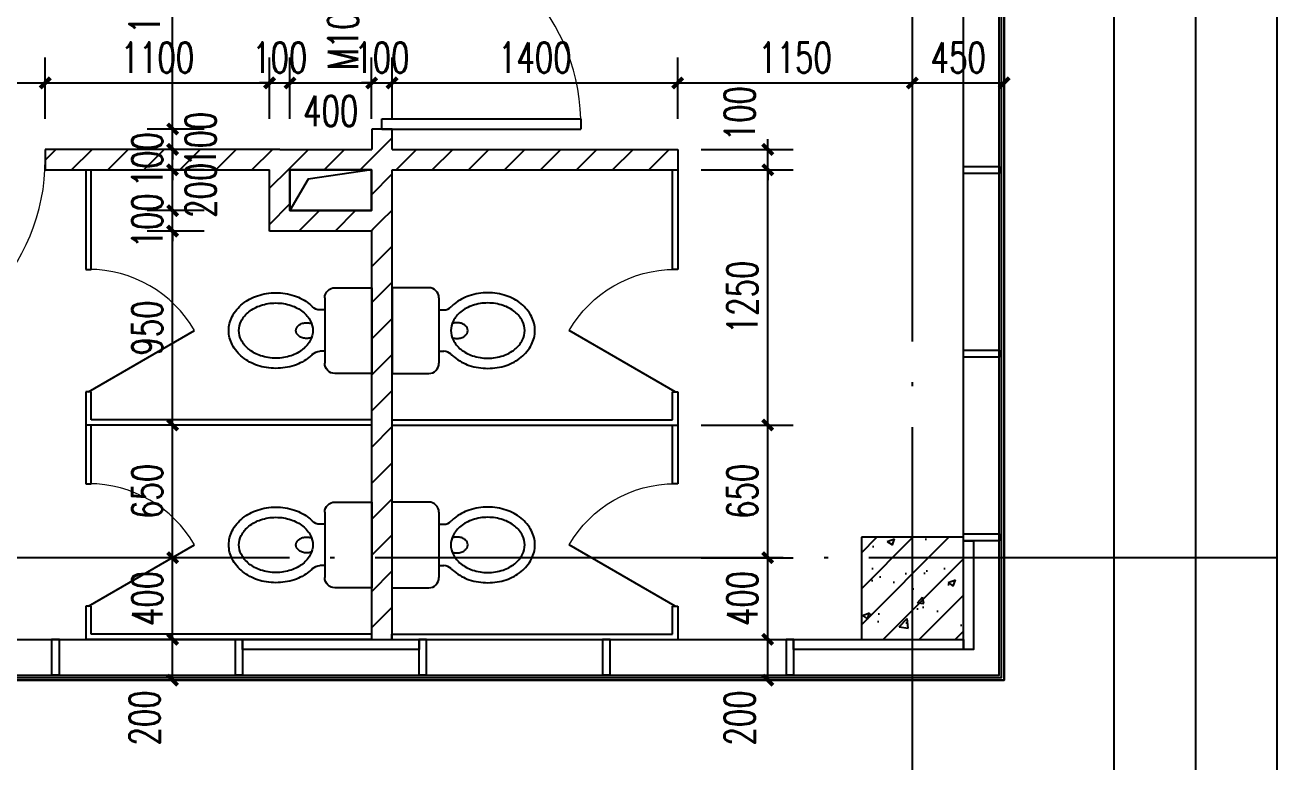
# Model space of a CAD drawing. Header units: millimetres. Extents: x -13830 to 215738, y -24143 to 193994.
# Drawn here: x 122101 to 128237, y 48100 to 51710 of the extents above; entities that cross this region are included whole.
import ezdxf

# ---------------------------------------------------------------- set-up
doc = ezdxf.new("R2010")
doc.units = ezdxf.units.MM
doc.header["$LTSCALE"] = 100
doc.linetypes.add('DOTE', pattern=[2.42, 2, -0.2, 0.02, -0.2])
doc.layers.get('0').update_dxf_attribs({"linetype": 'CONTINUOUS'})
doc.layers.get('DEFPOINTS').update_dxf_attribs({"linetype": 'CONTINUOUS'})
for name, color, linetype in [('A-Fire', 22, 'CONTINUOUS'), ('COLUMN', 9, 'CONTINUOUS'), ('DOTE', 8, 'CONTINUOUS'), ('LVTRY', 44, 'CONTINUOUS'), ('MCST 2F$0$A-_WIND----_E-', 4, 'CONTINUOUS'), ('PUB_DIM', 3, 'CONTINUOUS'), ('PUB_HATCH', 8, 'CONTINUOUS'), ('WALL', 2, 'CONTINUOUS'), ('WINDOW', 4, 'CONTINUOUS'), ('WINDOW_TEXT', 7, 'CONTINUOUS')]:
    doc.layers.add(name, color=color, linetype=linetype)
doc.layers.get('A-Fire').off()
doc.styles.add('_TCH_DIM_T3', font='SIMPLEX', dxfattribs={"width": 0.705882, "bigfont": 'GBCBIG'})
doc.styles.add('_TCH_WINDOW', font='SIMPLEX', dxfattribs={"height": 3.5, "bigfont": 'GBCBIG'})
doc.dimstyles.new('_TCH_ARCH&&50', dxfattribs={"dimtxt": 148.75, "dimasz": 50, "dimexe": 125, "dimexo": 150, "dimgap": 50, "dimtad": 1, "dimdec": 0, "dimzin": 0, "dimdsep": 46, "dimtxsty": '_TCH_DIM_T3', "dimblk": 'ARCHTICK', "dimcen": 0.09, "dimclrt": 7, "dimazin": 2, "dimtfac": 1, "dimtdec": 0, "dimtix": 1, "dimtmove": 2, "dimatfit": 3, "dimfxl": 1, "dimtolj": 1, "dimtzin": 0, "dimarcsym": 0})
pattern_1 = [(45, (0, 89.76), (-88.38838, 88.38838), [])]

# ---------------------------------------------------------------- blocks, each defined once
blk = doc.blocks.new('$TCHSYS$APDOOR2D')
blk.add_line((0.5, 0), (0, 0.866))
at = {"lineweight": 13}
blk.add_arc((0.5, 0), 1, 120, 180, dxfattribs=at)
blk = doc.blocks.new('$lvtry$00000005')
for p, q in [((-210.1, 0, 0), (-210.1, -180, 0)), ((210.1, 0, 0), (-210.1, 0, 0)), ((210.1, -180, 0), (210.1, 0, 0)), ((160.1, -230, 0), (-160.1, -230, 0)), ((-101.4, -230, 0), (-101.4, -254.3, 0)), ((101.4, -230, 0), (101.4, -254.1, 0))]:
    blk.add_line(p, q)
at = {"elevation": 0}
blk.add_lwpolyline([(-135.1, -469.4, 0.080312), (-123, -544.2, 0.089014), (-91.8, -601.5, 0.104918), (-45.6, -639.3, 0.119812), (0.1, -650.4, 0.119812), (45.8, -639.3, 0.104918), (92, -601.5, 0.089014), (123.2, -544.2, 0.080312), (135.3, -469.4, 0.080312), (123.2, -394.6, 0.089014), (92, -337.3, 0.104918), (45.8, -299.5, 0.119812), (0.1, -288.4, 0.119812), (-45.6, -299.5, 0.104918), (-91.8, -337.3, 0.089014), (-123, -394.6, 0.080312)], format="xyb", close=True, dxfattribs=at)
for points in [[(-38.7, -318.5, 0.073567), (-35.6, -339.5, 0.084454), (-27.4, -356, 0.10642), (-14.1, -367.8, 0.129709), (0, -371.5, 0.129709), (14.1, -367.8, 0.10642), (27.4, -356, 0.084454), (35.6, -339.5, 0.073567), (38.7, -318.5, 0.073567), (35.6, -297.5, 0.014016), (34.7, -294.6, 0.10642)], [(-34.7, -294.7, 0.013578), (-35.6, -297.5, 0.073567), (-38.7, -318.5, 0.073567)]]:
    blk.add_lwpolyline(points, format="xyb", dxfattribs=at)
for centre, radius, start, end in [((-160.1, -180, 0), 50, 180, 270), ((160.1, -180, 0), 50, 270, 0), ((52.2, -452.8, 0), 234.6, 141.28635, 161.63333), ((20.4, -427.3, 0), 193.8, 134.81437, 141.28635), ((-151.4, -254.3, 0), 50, 314.81437, 0), ((151.4, -254.1, 0), 50, 180, 225.25549), ((-20.2, -427.3, 0), 193.8, 38.71365, 45.25549), ((-52, -452.8, 0), 234.6, 18.36667, 38.71365), ((102.3, -469.4, 0), 287.4, 161.63333, 180), ((-102.1, -469.4, 0), 287.4, 0, 18.36667), ((102.3, -469.4, 0), 287.4, 180, 198.36667), ((-102.1, -469.4, 0), 287.4, 341.63333, 0), ((52.2, -486, 0), 234.6, 198.36667, 218.71365), ((-52, -486, 0), 234.6, 321.28635, 341.63333), ((20.4, -511.6, 0), 193.8, 218.71365, 242.67141), ((-20.2, -511.6, 0), 193.8, 297.32859, 321.28635), ((0.1, -550.8, 0), 149.6, 242.67141, 270), ((0.1, -550.8, 0), 149.6, 270, 297.32859)]:
    blk.add_arc(centre, radius, start, end)
blk = doc.blocks.new('sfsfsfdfs')
at = {"layer": 'LVTRY'}
for p, q in [((0, 1050), (0, 762.5)), ((25, 762.5), (25, 1050)), ((0, 762.5), (25, 762.5)), ((25, 162.5), (0, 162.5)), ((0, 162.5), (0, 0)), ((25, 25), (25, 162.5)), ((1400.4, 0), (0, 0)), ((1400.4, 25), (25, 25)), ((1400.4, 0), (1400.4, 25))]:
    blk.add_line(p, q, dxfattribs=at)
at = {"layer": 'LVTRY', "xscale": 600, "yscale": 600, "zscale": 600, "rotation": 270}
blk.add_blockref('$TCHSYS$APDOOR2D', (12.5, 462.5), dxfattribs=at)
at = {"layer": 'LVTRY', "xscale": -1, "rotation": 270}
blk.add_blockref('$lvtry$00000005', (1400.4, 462.5), dxfattribs=at)
blk = doc.blocks.new('MCST 2F$0$ELDERLY CARE MULLION')
at = {"layer": 'MCST 2F$0$A-_WIND----_E-'}
blk.add_lwpolyline([(155290.3, -76416.2), (155377.8, -76567.8), (155408.1, -76550.3), (155320.6, -76398.7)], close=True, dxfattribs=at)
blk = doc.blocks.new('_ArchTick')
at = {"color": 0, "linetype": 'ByBlock', "const_width": 0.4}
blk.add_lwpolyline([(-0.5, -0.5), (0.5, 0.5)], dxfattribs=at)
blk = doc.blocks.new('*D274')
at = {"layer": 'DEFPOINTS', "color": 0, "transparency": 16777216}
for p in [(125264.5, 51101), (125740.9, 51101), (125264.5, 51001)]:
    blk.add_point(p, dxfattribs=at)
at = {"layer": 'PUB_DIM', "color": 0, "lineweight": -2, "transparency": 16777216}
for p, q in [((125740.9, 51101), (125740.9, 51151)), ((125414.5, 51101), (125865.9, 51101)), ((125740.9, 51001), (125740.9, 51101)), ((125414.5, 51001), (125865.9, 51001)), ((125740.9, 51001), (125740.9, 50951))]:
    blk.add_line(p, q, dxfattribs=at)
at = {"layer": 'PUB_DIM', "color": 0, "lineweight": -2, "transparency": 16777216, "xscale": 50, "yscale": 50, "zscale": 50}
for p, rotation in [((125740.9, 51101), 270), ((125740.9, 51001), 90)]:
    blk.add_blockref('_ArchTick', p, dxfattribs=dict(at, rotation=rotation))
at = {"layer": 'PUB_DIM', "color": 7, "transparency": 16777216, "insert": (125603.4, 51276), "char_height": 148.75, "attachment_point": 5, "rotation": 90, "style": '_TCH_DIM_T3'}
blk.add_mtext('\\A1;100', dxfattribs=at)
blk = doc.blocks.new('*D275')
at = {"layer": 'DEFPOINTS', "color": 0, "transparency": 16777216}
for p in [(125264.5, 51001), (125740.9, 51001), (125264.5, 49751)]:
    blk.add_point(p, dxfattribs=at)
at = {"layer": 'PUB_DIM', "color": 0, "lineweight": -2, "transparency": 16777216}
for p, q in [((125414.5, 51001), (125865.9, 51001)), ((125740.9, 49751), (125740.9, 51001)), ((125414.5, 49751), (125865.9, 49751))]:
    blk.add_line(p, q, dxfattribs=at)
at = {"layer": 'PUB_DIM', "color": 0, "lineweight": -2, "transparency": 16777216, "xscale": 50, "yscale": 50, "zscale": 50}
for p, rotation in [((125740.9, 51001), 90), ((125740.9, 49751), 270)]:
    blk.add_blockref('_ArchTick', p, dxfattribs=dict(at, rotation=rotation))
at = {"layer": 'PUB_DIM', "color": 7, "transparency": 16777216, "insert": (125616.5, 50376), "char_height": 148.75, "attachment_point": 5, "rotation": 90, "style": '_TCH_DIM_T3'}
blk.add_mtext('\\A1;1250', dxfattribs=at)
blk = doc.blocks.new('*D276')
at = {"layer": 'DEFPOINTS', "color": 0, "transparency": 16777216}
for p in [(125264.5, 49751), (125740.9, 49751), (125264.5, 49101)]:
    blk.add_point(p, dxfattribs=at)
at = {"layer": 'PUB_DIM', "color": 0, "lineweight": -2, "transparency": 16777216}
for p, q in [((125414.5, 49751), (125865.9, 49751)), ((125740.9, 49101), (125740.9, 49751)), ((125414.5, 49101), (125865.9, 49101))]:
    blk.add_line(p, q, dxfattribs=at)
at = {"layer": 'PUB_DIM', "color": 0, "lineweight": -2, "transparency": 16777216, "xscale": 50, "yscale": 50, "zscale": 50}
for p, rotation in [((125740.9, 49751), 90), ((125740.9, 49101), 270)]:
    blk.add_blockref('_ArchTick', p, dxfattribs=dict(at, rotation=rotation))
at = {"layer": 'PUB_DIM', "color": 7, "transparency": 16777216, "insert": (125616.5, 49426), "char_height": 148.75, "attachment_point": 5, "rotation": 90, "style": '_TCH_DIM_T3'}
blk.add_mtext('\\A1;650', dxfattribs=at)
blk = doc.blocks.new('*D277')
at = {"layer": 'DEFPOINTS', "color": 0, "transparency": 16777216}
for p in [(125264.5, 49101), (125740.9, 49101), (125264.5, 48701)]:
    blk.add_point(p, dxfattribs=at)
at = {"layer": 'PUB_DIM', "color": 0, "lineweight": -2, "transparency": 16777216}
for p, q in [((125414.5, 49101), (125865.9, 49101)), ((125740.9, 48701), (125740.9, 49101)), ((125414.5, 48701), (125865.9, 48701))]:
    blk.add_line(p, q, dxfattribs=at)
at = {"layer": 'PUB_DIM', "color": 0, "lineweight": -2, "transparency": 16777216, "xscale": 50, "yscale": 50, "zscale": 50}
for p, rotation in [((125740.9, 49101), 90), ((125740.9, 48701), 270)]:
    blk.add_blockref('_ArchTick', p, dxfattribs=dict(at, rotation=rotation))
at = {"layer": 'PUB_DIM', "color": 7, "transparency": 16777216, "insert": (125616.5, 48901), "char_height": 148.75, "attachment_point": 5, "rotation": 90, "style": '_TCH_DIM_T3'}
blk.add_mtext('\\A1;400', dxfattribs=at)
blk = doc.blocks.new('*D278')
at = {"layer": 'DEFPOINTS', "color": 0, "transparency": 16777216}
for p in [(125264.5, 48701), (125740.9, 48701), (125264.5, 48501)]:
    blk.add_point(p, dxfattribs=at)
at = {"layer": 'PUB_DIM', "color": 0, "lineweight": -2, "transparency": 16777216}
for p, q in [((125414.5, 48701), (125865.9, 48701)), ((125740.9, 48501), (125740.9, 48701)), ((125414.5, 48501), (125865.9, 48501))]:
    blk.add_line(p, q, dxfattribs=at)
at = {"layer": 'PUB_DIM', "color": 0, "lineweight": -2, "transparency": 16777216, "xscale": 50, "yscale": 50, "zscale": 50}
for p, rotation in [((125740.9, 48701), 90), ((125740.9, 48501), 270)]:
    blk.add_blockref('_ArchTick', p, dxfattribs=dict(at, rotation=rotation))
at = {"layer": 'PUB_DIM', "color": 7, "transparency": 16777216, "insert": (125603.4, 48316), "char_height": 148.75, "attachment_point": 5, "rotation": 90, "style": '_TCH_DIM_T3'}
blk.add_mtext('\\A1;200', dxfattribs=at)
blk = doc.blocks.new('*D281')
at = {"layer": 'DEFPOINTS', "color": 0, "transparency": 16777216}
for p in [(122199.7, 51426.7), (121199.7, 51101), (122199.7, 51101)]:
    blk.add_point(p, dxfattribs=at)
at = {"layer": 'PUB_DIM', "color": 0, "lineweight": -2, "transparency": 16777216}
for p, q in [((121199.7, 51251), (121199.7, 51551.7)), ((122199.7, 51251), (122199.7, 51551.7)), ((121199.7, 51426.7), (122199.7, 51426.7))]:
    blk.add_line(p, q, dxfattribs=at)
at = {"layer": 'PUB_DIM', "color": 0, "lineweight": -2, "transparency": 16777216, "xscale": 50, "yscale": 50, "zscale": 50, "rotation": 180}
blk.add_blockref('_ArchTick', (121199.7, 51426.7), dxfattribs=at)
at = {"layer": 'PUB_DIM', "color": 0, "lineweight": -2, "transparency": 16777216, "xscale": 50, "yscale": 50, "zscale": 50}
blk.add_blockref('_ArchTick', (122199.7, 51426.7), dxfattribs=at)
at = {"layer": 'PUB_DIM', "color": 7, "transparency": 16777216, "insert": (121699.7, 51551), "char_height": 148.75, "attachment_point": 5, "style": '_TCH_DIM_T3'}
blk.add_mtext('\\A1;1000', dxfattribs=at)
blk = doc.blocks.new('*D282')
at = {"layer": 'DEFPOINTS', "color": 0, "transparency": 16777216}
for p in [(123299.3, 51426.7), (122199.7, 51101), (123299.3, 51101)]:
    blk.add_point(p, dxfattribs=at)
at = {"layer": 'PUB_DIM', "color": 0, "lineweight": -2, "transparency": 16777216}
for p, q in [((122199.7, 51251), (122199.7, 51551.7)), ((123299.3, 51251), (123299.3, 51551.7)), ((122199.7, 51426.7), (123299.3, 51426.7))]:
    blk.add_line(p, q, dxfattribs=at)
at = {"layer": 'PUB_DIM', "color": 0, "lineweight": -2, "transparency": 16777216, "xscale": 50, "yscale": 50, "zscale": 50, "rotation": 180}
blk.add_blockref('_ArchTick', (122199.7, 51426.7), dxfattribs=at)
at = {"layer": 'PUB_DIM', "color": 0, "lineweight": -2, "transparency": 16777216, "xscale": 50, "yscale": 50, "zscale": 50}
blk.add_blockref('_ArchTick', (123299.3, 51426.7), dxfattribs=at)
at = {"layer": 'PUB_DIM', "color": 7, "transparency": 16777216, "insert": (122749.5, 51551), "char_height": 148.75, "attachment_point": 5, "style": '_TCH_DIM_T3'}
blk.add_mtext('\\A1;1100', dxfattribs=at)
blk = doc.blocks.new('*D283')
at = {"layer": 'DEFPOINTS', "color": 0, "transparency": 16777216}
for p in [(123399.3, 51426.7), (123299.3, 51101), (123399.3, 51101)]:
    blk.add_point(p, dxfattribs=at)
at = {"layer": 'PUB_DIM', "color": 0, "lineweight": -2, "transparency": 16777216}
for p, q in [((123299.3, 51251), (123299.3, 51551.7)), ((123399.3, 51251), (123399.3, 51551.7)), ((123299.3, 51426.7), (123249.3, 51426.7)), ((123299.3, 51426.7), (123399.3, 51426.7)), ((123399.3, 51426.7), (123449.3, 51426.7))]:
    blk.add_line(p, q, dxfattribs=at)
at = {"layer": 'PUB_DIM', "color": 0, "lineweight": -2, "transparency": 16777216, "xscale": 50, "yscale": 50, "zscale": 50}
blk.add_blockref('_ArchTick', (123299.3, 51426.7), dxfattribs=at)
at = {"layer": 'PUB_DIM', "color": 0, "lineweight": -2, "transparency": 16777216, "xscale": 50, "yscale": 50, "zscale": 50, "rotation": 180}
blk.add_blockref('_ArchTick', (123399.3, 51426.7), dxfattribs=at)
at = {"layer": 'PUB_DIM', "color": 7, "transparency": 16777216, "insert": (123349.3, 51551), "char_height": 148.75, "attachment_point": 5, "style": '_TCH_DIM_T3'}
blk.add_mtext('\\A1;100', dxfattribs=at)
blk = doc.blocks.new('*D284')
at = {"layer": 'DEFPOINTS', "color": 0, "transparency": 16777216}
for p in [(123799.4, 51426.7), (123399.3, 51101), (123799.4, 51101)]:
    blk.add_point(p, dxfattribs=at)
at = {"layer": 'PUB_DIM', "color": 0, "lineweight": -2, "transparency": 16777216}
for p, q in [((123399.3, 51251), (123399.3, 51551.7)), ((123799.4, 51251), (123799.4, 51551.7)), ((123399.3, 51426.7), (123799.4, 51426.7))]:
    blk.add_line(p, q, dxfattribs=at)
at = {"layer": 'PUB_DIM', "color": 0, "lineweight": -2, "transparency": 16777216, "xscale": 50, "yscale": 50, "zscale": 50, "rotation": 180}
blk.add_blockref('_ArchTick', (123399.3, 51426.7), dxfattribs=at)
at = {"layer": 'PUB_DIM', "color": 0, "lineweight": -2, "transparency": 16777216, "xscale": 50, "yscale": 50, "zscale": 50}
blk.add_blockref('_ArchTick', (123799.4, 51426.7), dxfattribs=at)
at = {"layer": 'PUB_DIM', "color": 7, "transparency": 16777216, "insert": (123599.3, 51289.2), "char_height": 148.75, "attachment_point": 5, "style": '_TCH_DIM_T3'}
blk.add_mtext('\\A1;400', dxfattribs=at)
blk = doc.blocks.new('*D285')
at = {"layer": 'DEFPOINTS', "color": 0, "transparency": 16777216}
for p in [(123899.7, 51426.7), (123799.4, 51101), (123899.7, 51101)]:
    blk.add_point(p, dxfattribs=at)
at = {"layer": 'PUB_DIM', "color": 0, "lineweight": -2, "transparency": 16777216}
for p, q in [((123799.4, 51251), (123799.4, 51551.7)), ((123899.7, 51251), (123899.7, 51551.7)), ((123799.4, 51426.7), (123749.4, 51426.7)), ((123799.4, 51426.7), (123899.7, 51426.7)), ((123899.7, 51426.7), (123949.7, 51426.7))]:
    blk.add_line(p, q, dxfattribs=at)
at = {"layer": 'PUB_DIM', "color": 0, "lineweight": -2, "transparency": 16777216, "xscale": 50, "yscale": 50, "zscale": 50}
blk.add_blockref('_ArchTick', (123799.4, 51426.7), dxfattribs=at)
at = {"layer": 'PUB_DIM', "color": 0, "lineweight": -2, "transparency": 16777216, "xscale": 50, "yscale": 50, "zscale": 50, "rotation": 180}
blk.add_blockref('_ArchTick', (123899.7, 51426.7), dxfattribs=at)
at = {"layer": 'PUB_DIM', "color": 7, "transparency": 16777216, "insert": (123849.6, 51551), "char_height": 148.75, "attachment_point": 5, "style": '_TCH_DIM_T3'}
blk.add_mtext('\\A1;100', dxfattribs=at)
blk = doc.blocks.new('*D286')
at = {"layer": 'DEFPOINTS', "color": 0, "transparency": 16777216}
for p in [(125299.7, 51426.7), (123899.7, 51101), (125299.7, 51101)]:
    blk.add_point(p, dxfattribs=at)
at = {"layer": 'PUB_DIM', "color": 0, "lineweight": -2, "transparency": 16777216}
for p, q in [((123899.7, 51251), (123899.7, 51551.7)), ((125299.7, 51251), (125299.7, 51551.7)), ((123899.7, 51426.7), (125299.7, 51426.7))]:
    blk.add_line(p, q, dxfattribs=at)
at = {"layer": 'PUB_DIM', "color": 0, "lineweight": -2, "transparency": 16777216, "xscale": 50, "yscale": 50, "zscale": 50, "rotation": 180}
blk.add_blockref('_ArchTick', (123899.7, 51426.7), dxfattribs=at)
at = {"layer": 'PUB_DIM', "color": 0, "lineweight": -2, "transparency": 16777216, "xscale": 50, "yscale": 50, "zscale": 50}
blk.add_blockref('_ArchTick', (125299.7, 51426.7), dxfattribs=at)
at = {"layer": 'PUB_DIM', "color": 7, "transparency": 16777216, "insert": (124599.7, 51551), "char_height": 148.75, "attachment_point": 5, "style": '_TCH_DIM_T3'}
blk.add_mtext('\\A1;1400', dxfattribs=at)
blk = doc.blocks.new('*D287')
at = {"layer": 'DEFPOINTS', "color": 0, "transparency": 16777216}
for p in [(126449.7, 51426.7), (125299.7, 51101), (126449.7, 51101)]:
    blk.add_point(p, dxfattribs=at)
at = {"layer": 'PUB_DIM', "color": 0, "lineweight": -2, "transparency": 16777216}
for p, q in [((125299.7, 51251), (125299.7, 51551.7)), ((126449.7, 51251), (126449.7, 51551.7)), ((125299.7, 51426.7), (126449.7, 51426.7))]:
    blk.add_line(p, q, dxfattribs=at)
at = {"layer": 'PUB_DIM', "color": 0, "lineweight": -2, "transparency": 16777216, "xscale": 50, "yscale": 50, "zscale": 50, "rotation": 180}
blk.add_blockref('_ArchTick', (125299.7, 51426.7), dxfattribs=at)
at = {"layer": 'PUB_DIM', "color": 0, "lineweight": -2, "transparency": 16777216, "xscale": 50, "yscale": 50, "zscale": 50}
blk.add_blockref('_ArchTick', (126449.7, 51426.7), dxfattribs=at)
at = {"layer": 'PUB_DIM', "color": 7, "transparency": 16777216, "insert": (125874.7, 51551), "char_height": 148.75, "attachment_point": 5, "style": '_TCH_DIM_T3'}
blk.add_mtext('\\A1;1150', dxfattribs=at)
blk = doc.blocks.new('*D288')
at = {"layer": 'DEFPOINTS', "color": 0, "transparency": 16777216}
for p in [(126899.7, 51426.7), (126449.7, 51101), (126899.7, 51101)]:
    blk.add_point(p, dxfattribs=at)
at = {"layer": 'PUB_DIM', "color": 0, "lineweight": -2, "transparency": 16777216}
for p, q in [((126449.7, 51251), (126449.7, 51551.7)), ((126899.7, 51251), (126899.7, 51551.7)), ((126449.7, 51426.7), (126899.7, 51426.7))]:
    blk.add_line(p, q, dxfattribs=at)
at = {"layer": 'PUB_DIM', "color": 0, "lineweight": -2, "transparency": 16777216, "xscale": 50, "yscale": 50, "zscale": 50, "rotation": 180}
blk.add_blockref('_ArchTick', (126449.7, 51426.7), dxfattribs=at)
at = {"layer": 'PUB_DIM', "color": 0, "lineweight": -2, "transparency": 16777216, "xscale": 50, "yscale": 50, "zscale": 50}
blk.add_blockref('_ArchTick', (126899.7, 51426.7), dxfattribs=at)
at = {"layer": 'PUB_DIM', "color": 7, "transparency": 16777216, "insert": (126674.7, 51551), "char_height": 148.75, "attachment_point": 5, "style": '_TCH_DIM_T3'}
blk.add_mtext('\\A1;450', dxfattribs=at)
blk = doc.blocks.new('*D289')
at = {"layer": 'DEFPOINTS', "color": 0, "transparency": 16777216}
for p in [(122823.9, 48701), (123128.1, 48701), (123128.1, 48501)]:
    blk.add_point(p, dxfattribs=at)
at = {"layer": 'PUB_DIM', "color": 0, "lineweight": -2, "transparency": 16777216}
for p, q in [((122978.1, 48701), (122698.9, 48701)), ((122823.9, 48501), (122823.9, 48701)), ((122978.1, 48501), (122698.9, 48501))]:
    blk.add_line(p, q, dxfattribs=at)
at = {"layer": 'PUB_DIM', "color": 0, "lineweight": -2, "transparency": 16777216, "xscale": 50, "yscale": 50, "zscale": 50}
for p, rotation in [((122823.9, 48701), 90), ((122823.9, 48501), 270)]:
    blk.add_blockref('_ArchTick', p, dxfattribs=dict(at, rotation=rotation))
at = {"layer": 'PUB_DIM', "color": 7, "transparency": 16777216, "insert": (122686.4, 48316), "char_height": 148.75, "attachment_point": 5, "rotation": 90, "style": '_TCH_DIM_T3'}
blk.add_mtext('\\A1;200', dxfattribs=at)
blk = doc.blocks.new('*D290')
at = {"layer": 'DEFPOINTS', "color": 0, "transparency": 16777216}
for p in [(122823.9, 49101), (123128.1, 49101), (123128.1, 48701)]:
    blk.add_point(p, dxfattribs=at)
at = {"layer": 'PUB_DIM', "color": 0, "lineweight": -2, "transparency": 16777216}
for p, q in [((122978.1, 49101), (122698.9, 49101)), ((122823.9, 48701), (122823.9, 49101)), ((122978.1, 48701), (122698.9, 48701))]:
    blk.add_line(p, q, dxfattribs=at)
at = {"layer": 'PUB_DIM', "color": 0, "lineweight": -2, "transparency": 16777216, "xscale": 50, "yscale": 50, "zscale": 50}
for p, rotation in [((122823.9, 49101), 90), ((122823.9, 48701), 270)]:
    blk.add_blockref('_ArchTick', p, dxfattribs=dict(at, rotation=rotation))
at = {"layer": 'PUB_DIM', "color": 7, "transparency": 16777216, "insert": (122699.5, 48901), "char_height": 148.75, "attachment_point": 5, "rotation": 90, "style": '_TCH_DIM_T3'}
blk.add_mtext('\\A1;400', dxfattribs=at)
blk = doc.blocks.new('*D291')
at = {"layer": 'DEFPOINTS', "color": 0, "transparency": 16777216}
for p in [(122823.9, 49751), (123128.1, 49751), (123128.1, 49101)]:
    blk.add_point(p, dxfattribs=at)
at = {"layer": 'PUB_DIM', "color": 0, "lineweight": -2, "transparency": 16777216}
for p, q in [((122978.1, 49751), (122698.9, 49751)), ((122823.9, 49101), (122823.9, 49751)), ((122978.1, 49101), (122698.9, 49101))]:
    blk.add_line(p, q, dxfattribs=at)
at = {"layer": 'PUB_DIM', "color": 0, "lineweight": -2, "transparency": 16777216, "xscale": 50, "yscale": 50, "zscale": 50}
for p, rotation in [((122823.9, 49751), 90), ((122823.9, 49101), 270)]:
    blk.add_blockref('_ArchTick', p, dxfattribs=dict(at, rotation=rotation))
at = {"layer": 'PUB_DIM', "color": 7, "transparency": 16777216, "insert": (122699.5, 49426), "char_height": 148.75, "attachment_point": 5, "rotation": 90, "style": '_TCH_DIM_T3'}
blk.add_mtext('\\A1;650', dxfattribs=at)
blk = doc.blocks.new('*D292')
at = {"layer": 'DEFPOINTS', "color": 0, "transparency": 16777216}
for p in [(122823.9, 50701), (123128.1, 50701), (123128.1, 49751)]:
    blk.add_point(p, dxfattribs=at)
at = {"layer": 'PUB_DIM', "color": 0, "lineweight": -2, "transparency": 16777216}
for p, q in [((122978.1, 50701), (122698.9, 50701)), ((122823.9, 49751), (122823.9, 50701)), ((122978.1, 49751), (122698.9, 49751))]:
    blk.add_line(p, q, dxfattribs=at)
at = {"layer": 'PUB_DIM', "color": 0, "lineweight": -2, "transparency": 16777216, "xscale": 50, "yscale": 50, "zscale": 50}
for p, rotation in [((122823.9, 50701), 90), ((122823.9, 49751), 270)]:
    blk.add_blockref('_ArchTick', p, dxfattribs=dict(at, rotation=rotation))
at = {"layer": 'PUB_DIM', "color": 7, "transparency": 16777216, "insert": (122699.5, 50226), "char_height": 148.75, "attachment_point": 5, "rotation": 90, "style": '_TCH_DIM_T3'}
blk.add_mtext('\\A1;950', dxfattribs=at)
blk = doc.blocks.new('*D293')
at = {"layer": 'DEFPOINTS', "color": 0, "transparency": 16777216}
for p in [(122823.9, 50801), (123128.1, 50801), (123128.1, 50701)]:
    blk.add_point(p, dxfattribs=at)
at = {"layer": 'PUB_DIM', "color": 0, "lineweight": -2, "transparency": 16777216}
for p, q in [((122823.9, 50801), (122823.9, 50851)), ((122978.1, 50801), (122698.9, 50801)), ((122823.9, 50701), (122823.9, 50801)), ((122978.1, 50701), (122698.9, 50701)), ((122823.9, 50701), (122823.9, 50651))]:
    blk.add_line(p, q, dxfattribs=at)
at = {"layer": 'PUB_DIM', "color": 0, "lineweight": -2, "transparency": 16777216, "xscale": 50, "yscale": 50, "zscale": 50}
for p, rotation in [((122823.9, 50801), 270), ((122823.9, 50701), 90)]:
    blk.add_blockref('_ArchTick', p, dxfattribs=dict(at, rotation=rotation))
at = {"layer": 'PUB_DIM', "color": 7, "transparency": 16777216, "insert": (122699.5, 50751), "char_height": 148.75, "attachment_point": 5, "rotation": 90, "style": '_TCH_DIM_T3'}
blk.add_mtext('\\A1;100', dxfattribs=at)
blk = doc.blocks.new('*D294')
at = {"layer": 'DEFPOINTS', "color": 0, "transparency": 16777216}
for p in [(122823.9, 51001), (123128.1, 51001), (123128.1, 50801)]:
    blk.add_point(p, dxfattribs=at)
at = {"layer": 'PUB_DIM', "color": 0, "lineweight": -2, "transparency": 16777216}
for p, q in [((122978.1, 51001), (122698.9, 51001)), ((122823.9, 50801), (122823.9, 51001)), ((122978.1, 50801), (122698.9, 50801))]:
    blk.add_line(p, q, dxfattribs=at)
at = {"layer": 'PUB_DIM', "color": 0, "lineweight": -2, "transparency": 16777216, "xscale": 50, "yscale": 50, "zscale": 50}
for p, rotation in [((122823.9, 51001), 90), ((122823.9, 50801), 270)]:
    blk.add_blockref('_ArchTick', p, dxfattribs=dict(at, rotation=rotation))
at = {"layer": 'PUB_DIM', "color": 7, "transparency": 16777216, "insert": (122961.4, 50901), "char_height": 148.75, "attachment_point": 5, "rotation": 90, "style": '_TCH_DIM_T3'}
blk.add_mtext('\\A1;200', dxfattribs=at)
blk = doc.blocks.new('*D295')
at = {"layer": 'DEFPOINTS', "color": 0, "transparency": 16777216}
for p in [(122823.9, 51101), (123128.1, 51101), (123128.1, 51001)]:
    blk.add_point(p, dxfattribs=at)
at = {"layer": 'PUB_DIM', "color": 0, "lineweight": -2, "transparency": 16777216}
for p, q in [((122823.9, 51101), (122823.9, 51151)), ((122978.1, 51101), (122698.9, 51101)), ((122823.9, 51001), (122823.9, 51101)), ((122978.1, 51001), (122698.9, 51001)), ((122823.9, 51001), (122823.9, 50951))]:
    blk.add_line(p, q, dxfattribs=at)
at = {"layer": 'PUB_DIM', "color": 0, "lineweight": -2, "transparency": 16777216, "xscale": 50, "yscale": 50, "zscale": 50}
for p, rotation in [((122823.9, 51101), 270), ((122823.9, 51001), 90)]:
    blk.add_blockref('_ArchTick', p, dxfattribs=dict(at, rotation=rotation))
at = {"layer": 'PUB_DIM', "color": 7, "transparency": 16777216, "insert": (122699.5, 51051), "char_height": 148.75, "attachment_point": 5, "rotation": 90, "style": '_TCH_DIM_T3'}
blk.add_mtext('\\A1;100', dxfattribs=at)
blk = doc.blocks.new('*D296')
at = {"layer": 'DEFPOINTS', "color": 0, "transparency": 16777216}
for p in [(122823.9, 51201), (123128.1, 51201), (123128.1, 51101)]:
    blk.add_point(p, dxfattribs=at)
at = {"layer": 'PUB_DIM', "color": 0, "lineweight": -2, "transparency": 16777216}
for p, q in [((122823.9, 51201), (122823.9, 51251)), ((122978.1, 51201), (122698.9, 51201)), ((122823.9, 51101), (122823.9, 51201)), ((122978.1, 51101), (122698.9, 51101)), ((122823.9, 51101), (122823.9, 51051))]:
    blk.add_line(p, q, dxfattribs=at)
at = {"layer": 'PUB_DIM', "color": 0, "lineweight": -2, "transparency": 16777216, "xscale": 50, "yscale": 50, "zscale": 50}
for p, rotation in [((122823.9, 51201), 270), ((122823.9, 51101), 90)]:
    blk.add_blockref('_ArchTick', p, dxfattribs=dict(at, rotation=rotation))
at = {"layer": 'PUB_DIM', "color": 7, "transparency": 16777216, "insert": (122961.4, 51151), "char_height": 148.75, "attachment_point": 5, "rotation": 90, "style": '_TCH_DIM_T3'}
blk.add_mtext('\\A1;100', dxfattribs=at)
blk = doc.blocks.new('*D297')
at = {"layer": 'DEFPOINTS', "color": 0, "transparency": 16777216}
for p in [(122823.9, 52201), (123128.1, 52201), (123128.1, 51201)]:
    blk.add_point(p, dxfattribs=at)
at = {"layer": 'PUB_DIM', "color": 0, "lineweight": -2, "transparency": 16777216}
for p, q in [((122978.1, 52201), (122698.9, 52201)), ((122823.9, 51201), (122823.9, 52201)), ((122978.1, 51201), (122698.9, 51201))]:
    blk.add_line(p, q, dxfattribs=at)
at = {"layer": 'PUB_DIM', "color": 0, "lineweight": -2, "transparency": 16777216, "xscale": 50, "yscale": 50, "zscale": 50}
for p, rotation in [((122823.9, 52201), 90), ((122823.9, 51201), 270)]:
    blk.add_blockref('_ArchTick', p, dxfattribs=dict(at, rotation=rotation))
at = {"layer": 'PUB_DIM', "color": 7, "transparency": 16777216, "insert": (122686.4, 51845.8), "char_height": 148.75, "attachment_point": 5, "rotation": 90, "style": '_TCH_DIM_T3'}
blk.add_mtext('\\A1;1000', dxfattribs=at)
blk = doc.blocks.new('$DorLib2D$00000001')
for p, q in [((0.45, 0.975), (0.5, 0.975)), ((0.45, 0), (0.45, 0.975)), ((0.5, 0), (0.5, 0.975)), ((0.5, 0), (0.45, 0))]:
    blk.add_line(p, q)
at = {"lineweight": 13}
blk.add_arc((0.475, 0), 0.975, 91.46928, 180, dxfattribs=at)

msp = doc.modelspace()

# ---------------------------------------------------------------- hatches: boundary and pattern name
at = {"layer": 'PUB_HATCH'}
h = msp.add_hatch(dxfattribs=at)
h.set_pattern_fill('普通砖', color=256, scale=50, style=0)
h.set_pattern_definition(pattern_1)
h.paths.add_polyline_path([(123899.7, 51101), (123899.7, 51201), (123799.7, 51201), (123799.7, 51101), (123849.7, 51051)])
h = msp.add_hatch(dxfattribs=at)
h.set_pattern_fill('普通砖', color=256, scale=50, style=0)
h.set_pattern_definition(pattern_1)
h.paths.add_polyline_path([(123349.3, 51101), (122199.7, 51101), (122199.7, 51001), (123299.3, 51001), (123349.3, 51034.4)])
h = msp.add_hatch(dxfattribs=at)
h.set_pattern_fill('普通砖', color=256, scale=50, style=0)
h.set_pattern_definition(pattern_1)
h.paths.add_polyline_path([(123349.3, 51034.4), (123399.3, 51001), (123799.7, 51001), (123849.7, 51051), (123799.7, 51101), (123349.3, 51101)])
h = msp.add_hatch(dxfattribs=at)
h.set_pattern_fill('普通砖', color=256, scale=50, style=0)
h.set_pattern_definition(pattern_1)
h.paths.add_polyline_path([(123849.7, 51051), (123899.7, 51001), (125299.7, 51001), (125299.7, 51101), (123899.7, 51101)])
h = msp.add_hatch(dxfattribs=at)
h.set_pattern_fill('普通砖', color=256, scale=50, style=0)
h.set_pattern_definition(pattern_1)
h.paths.add_polyline_path([(123299.3, 50701), (123399.3, 50801), (123399.3, 51001), (123349.3, 51034.4), (123299.3, 51001)])
h = msp.add_hatch(dxfattribs=at)
h.set_pattern_fill('普通砖', color=256, scale=50, style=0)
h.set_pattern_definition(pattern_1)
h.paths.add_polyline_path([(123833.1, 50751), (123899.7, 50751), (123899.7, 51001), (123849.7, 51051), (123799.7, 51001), (123799.7, 50801)])
h = msp.add_hatch(dxfattribs=at)
h.set_pattern_fill('普通砖', color=256, scale=50, style=0)
h.set_pattern_definition(pattern_1)
h.paths.add_polyline_path([(123833.1, 50751), (123799.7, 50801), (123399.3, 50801), (123299.3, 50701), (123799.7, 50701)])
h = msp.add_hatch(dxfattribs=at)
h.set_pattern_fill('普通砖', color=256, scale=50, style=0)
h.set_pattern_definition(pattern_1)
h.paths.add_polyline_path([(123899.7, 48701), (123899.7, 50751), (123833.1, 50751), (123799.7, 50701), (123799.7, 48701)])
h = msp.add_hatch(dxfattribs=at)
h.set_pattern_fill('钢筋混凝土', color=256, scale=50, style=0)
h.set_pattern_definition([(45, (0, 0), (-88.38835, 88.38835), []), (50, (0, 0), (358.6301, -31.37607), [37.5, -412.5]), (355, (0, 0), (-69.3757, 376.0961), [30, -330]), (100.4514, (29.9, -2.6), (289.2547, 344.7198), [31.8701, -350.5711]), (46.1842, (0, 100), (533.6205, -82.7595), [56.25, -618.75]), (96.6356, (44.47, 93.1), (467.3314, 487.059), [47.8051, -525.8565]), (351.1842, (0, 100), (467.331, 487.0593), [45, -495]), (21, (50, 75), (298.4535, -201.30945), [37.5, -412.5]), (326, (50, 75), (121.6577, 362.575), [30, -330]), (71.4514, (74.87, 58.22), (420.1113, 161.26525), [31.8701, -350.5711]), (37.5, (0, 0), (6.07993, 166.44693), [0, -326, 0, -335, 0, -331.25]), (7.5, (0, 0), (131.53477, 197.20586), [0, -191, 0, -318.5, 0, -126.25]), (327.5, (-111.5, 0), (266.91122, -11.27744), [0, -125, 0, -390, 0, -517.5]), (317.5, (-161.5, 0), (291.5931, 50.0525), [0, -162.5, 0, -259, 0, -367.5])])
h.paths.add_polyline_path([(126199.9, 49201), (126199.9, 48701), (126699.9, 48701), (126699.9, 49201)])

# ---------------------------------------------------------------- linework, layer by layer
at = {"layer": 'COLUMN'}
for p, q in [((126199.9, 49201), (126199.9, 48701)), ((126699.9, 49201), (126199.9, 49201)), ((126699.9, 48701), (126699.9, 49201)), ((126199.9, 48701), (126699.9, 48701))]:
    msp.add_line(p, q, dxfattribs=at)
at = {"layer": 'DEFPOINTS', "color": 8}
for points in [[(118919.9, 54265.8), (128236.8, 54265.8), (128236.8, 46940.7), (118919.9, 46940.7)], [(119319.9, 53865.8), (127836.8, 53865.8), (127836.8, 47340.7), (119319.9, 47340.7)], [(119719.9, 53465.8), (127436.8, 53465.8), (127436.8, 47740.7), (119719.9, 47740.7)]]:
    msp.add_lwpolyline(points, close=True, dxfattribs=at)
at = {"layer": 'DOTE', "linetype": 'DOTE', "ltscale": 10}
for p, q in [((126449.7, 47740.7), (126449.7, 54265.8)), ((128236.8, 49101), (118919.9, 49101))]:
    msp.add_line(p, q, dxfattribs=at)
at = {"layer": 'LVTRY'}
for p, q in [((122399.4, 51001), (122399.4, 50513.5)), ((122424.4, 50513.5), (122424.4, 51001)), ((125274.7, 50513.5), (125274.7, 51001)), ((125299.7, 51001), (125299.7, 50513.5)), ((122399.4, 50513.5), (122424.4, 50513.5)), ((125299.7, 50513.5), (125274.7, 50513.5)), ((122424.4, 49913.5), (122399.4, 49913.5)), ((122399.4, 49913.5), (122399.4, 49751)), ((122424.4, 49776), (122424.4, 49913.5)), ((125274.7, 49776), (125274.7, 49913.5)), ((125274.7, 49913.5), (125299.7, 49913.5)), ((125299.7, 49913.5), (125299.7, 49751)), ((123799.7, 49776), (122424.4, 49776)), ((123799.7, 49751), (123799.7, 49776)), ((123899.4, 49776), (125274.7, 49776)), ((123899.4, 49751), (123899.4, 49776)), ((123799.7, 49751), (122399.4, 49751)), ((123899.4, 49751), (125299.7, 49751))]:
    msp.add_line(p, q, dxfattribs=at)
at = {"layer": 'MCST 2F$0$A-_WIND----_E-', "color": 8}
for points in [[(120620.2, 48701), (126699.7, 48701), (126699.7, 53465.8)], [(120641.7, 48526), (126874.7, 48526), (126874.7, 53465.8)], [(120641.7, 48501), (126899.7, 48501), (126899.7, 53465.8)]]:
    msp.add_lwpolyline(points, dxfattribs=at)
at = {"layer": 'MCST 2F$0$A-_WIND----_E-'}
msp.add_lwpolyline([(120641.7, 48513.5), (126887.2, 48513.5), (126887.2, 53465.8)], dxfattribs=at)
at = {"layer": 'PUB_DIM'}
msp.add_lwpolyline([(122895.9, 51646, 0, 0, 0), (123399.4, 52098.3, 0, 40, 0), (123287.8, 51998.1, 0, 0, 0)], format="xyseb", dxfattribs=at)
at = {"layer": 'WALL'}
for p, q in [((123899.7, 51201), (123799.7, 51201)), ((123799.7, 51201), (123799.7, 51101)), ((123899.7, 51101), (123899.7, 51201)), ((123349.3, 51101), (122199.7, 51101)), ((122199.7, 51101), (122199.7, 51001)), ((123349.3, 51101), (123799.7, 51101)), ((123899.7, 51101), (125299.7, 51101)), ((125299.7, 51101), (125299.7, 51001)), ((122199.7, 51001), (123299.3, 51001)), ((123299.3, 50701), (123299.3, 51001)), ((123399.3, 50801), (123399.3, 51001)), ((123399.3, 51001), (123799.7, 51001)), ((123799.7, 50801), (123799.7, 51001)), ((123899.7, 50751), (123899.7, 51001)), ((123899.7, 51001), (125299.7, 51001)), ((123799.7, 50801), (123399.3, 50801)), ((123899.7, 48701), (123899.7, 50751)), ((123799.7, 50701), (123299.3, 50701)), ((123799.7, 48701), (123799.7, 50701)), ((123799.7, 48701), (123899.7, 48701))]:
    msp.add_line(p, q, dxfattribs=at)
at = {"layer": 'WINDOW'}
msp.add_lwpolyline([(126899.7, 53465.8), (126899.7, 48501), (120641.7, 48501)], dxfattribs=at)
at = {"layer": 'WINDOW', "linetype": 'Continuous'}
msp.add_lwpolyline([(123799.3, 50801), (123799.3, 51001), (123399.3, 51001), (123399.3, 50801), (123799.3, 50801), (123799.3, 51001), (123487.8, 50955.3), (123399.3, 50801)], dxfattribs=at)
at = {"layer": 'WINDOW'}
for points in [[(126699.7, 48651), (126699.7, 49183), (126749.7, 49183), (126749.7, 48651)], [(123167.2, 48701), (124032.2, 48701), (124032.2, 48651), (123167.2, 48651)], [(125867.1, 48701), (126699.7, 48701), (126699.7, 48651), (125867.1, 48651)]]:
    msp.add_lwpolyline(points, close=True, dxfattribs=at)

# ---------------------------------------------------------------- block references
at = {"xscale": -1}
for p, rotation in [((270698.3, -45294.2), 299.9999999999999), ((270698.3, -46194.2), 299.9999999999999), ((270698.3, -47094.2), 299.9999999999999), ((25955, -95297.5), 209.9999999999999), ((26855, -95297.5), 209.9999999999999), ((27755, -95297.5), 209.9999999999999), ((28655, -95297.5), 209.9999999999999), ((29555, -95297.5), 209.9999999999999)]:
    msp.add_blockref('MCST 2F$0$ELDERLY CARE MULLION', p, dxfattribs=dict(at, rotation=rotation))
at = {"layer": 'A-Fire'}
msp.add_blockref('sfsfsfdfs', (122399.4, 48701), dxfattribs=at)
at = {"layer": 'A-Fire', "xscale": -1}
msp.add_blockref('sfsfsfdfs', (125299.7, 48701), dxfattribs=at)
at = {"layer": 'LVTRY', "yscale": 600, "zscale": 600}
for p, xscale, rotation in [((122411.9, 50213.5), 600, 270), ((125287.2, 50213.5), -600, 90)]:
    msp.add_blockref('$TCHSYS$APDOOR2D', p, dxfattribs=dict(at, xscale=xscale, rotation=rotation))
at = {"layer": 'LVTRY', "xscale": -1, "rotation": 270}
msp.add_blockref('$lvtry$00000005', (123799.7, 50213.5), dxfattribs=at)
at = {"layer": 'LVTRY', "rotation": 90.00000000000001}
msp.add_blockref('$lvtry$00000005', (123899.4, 50213.5), dxfattribs=at)
at = {"layer": 'WINDOW'}
ref = msp.add_blockref('$DorLib2D$00000001', (123849.7, 51701), dxfattribs=dict(at, xscale=-1000, yscale=-1000, zscale=-1000, rotation=90))
ref.add_attrib('A', 'M1021', (123734.2, 51488.5), dxfattribs={"layer": 'WINDOW_TEXT', "height": 148.75, "rotation": 90, "style": '_TCH_WINDOW', "width": 0.705882})
ref = msp.add_blockref('$DorLib2D$00000001', (121699.7, 51051), dxfattribs=dict(at, xscale=-1000, yscale=-1000, zscale=-1000, rotation=359.9999999999993))
ref.add_attrib('A', 'M1021', (121487.2, 51166.6), dxfattribs={"layer": 'WINDOW_TEXT', "height": 148.75, "style": '_TCH_WINDOW', "width": 0.705882})

# ---------------------------------------------------------------- dimensions: what is measured, and where the dimension line sits
at = {"layer": 'PUB_DIM'}
for base, p1, p2, angle, picture, middle in [((122823.9, 52201), (123128.1, 51201), (123128.1, 52201), 90, '*D297', (122686.4, 51845.8)), ((123799.4, 51426.7), (123399.3, 51101), (123799.4, 51101), 360, '*D284', (123599.3, 51289.2)), ((125740.9, 51101), (125264.5, 51001), (125264.5, 51101), 90, '*D274', (125603.4, 51276)), ((122823.9, 51201), (123128.1, 51101), (123128.1, 51201), 90, '*D296', (122961.4, 51151)), ((122823.9, 51001), (123128.1, 50801), (123128.1, 51001), 90, '*D294', (122961.4, 50901)), ((122823.9, 48701), (123128.1, 48501), (123128.1, 48701), 90, '*D289', (122686.4, 48316)), ((125740.9, 48701), (125264.5, 48501), (125264.5, 48701), 90, '*D278', (125603.4, 48316))]:
    dim = msp.add_linear_dim(base=base, p1=p1, p2=p2, angle=angle, dimstyle='_TCH_ARCH&&50', dxfattribs=at)
    dim.commit()
    dim.dimension.update_dxf_attribs({"geometry": picture, "text_midpoint": middle, "dimtype": 129})
for p1, p2, distance, picture, middle in [((121199.7, 51101), (122199.7, 51101), 325.6, '*D281', (121699.7, 51551)), ((122199.7, 51101), (123299.3, 51101), 325.6, '*D282', (122749.5, 51551)), ((123299.3, 51101), (123399.3, 51101), 325.6, '*D283', (123349.3, 51551)), ((123799.4, 51101), (123899.7, 51101), 325.6, '*D285', (123849.6, 51551)), ((123899.7, 51101), (125299.7, 51101), 325.6, '*D286', (124599.7, 51551)), ((125299.7, 51101), (126449.7, 51101), 325.6, '*D287', (125874.7, 51551)), ((126449.7, 51101), (126899.7, 51101), 325.6, '*D288', (126674.7, 51551)), ((123128.1, 51001), (123128.1, 51101), 304.2, '*D295', (122699.5, 51051)), ((125264.5, 49751), (125264.5, 51001), -476.5, '*D275', (125616.5, 50376)), ((123128.1, 50701), (123128.1, 50801), 304.2, '*D293', (122699.5, 50751)), ((123128.1, 49751), (123128.1, 50701), 304.2, '*D292', (122699.5, 50226)), ((123128.1, 49101), (123128.1, 49751), 304.2, '*D291', (122699.5, 49426)), ((125264.5, 49101), (125264.5, 49751), -476.5, '*D276', (125616.5, 49426)), ((123128.1, 48701), (123128.1, 49101), 304.2, '*D290', (122699.5, 48901)), ((125264.5, 48701), (125264.5, 49101), -476.5, '*D277', (125616.5, 48901))]:
    dim = msp.add_aligned_dim(p1=p1, p2=p2, distance=distance, dimstyle='_TCH_ARCH&&50', dxfattribs=at)
    dim.commit()
    dim.dimension.update_dxf_attribs({"geometry": picture, "text_midpoint": middle})

doc.saveas('drawing.dxf')
